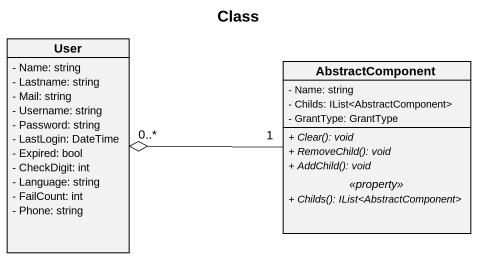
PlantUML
@startuml
title Class
hide circle
hide empty members
skinparam classAttributeIconSize 0
class User {
  - Name: string
  - Lastname: string
  - Mail: string
  - Username: string
  - Password: string
  - LastLogin: DateTime
  - Expired: bool
  - CheckDigit: int
  - Language: string
  - FailCount: int
  - Phone: string
}
class AbstractComponent {
  - Name: string
  - Childs: IList<AbstractComponent>
  - GrantType: GrantType
  --
  {abstract} + Clear(): void
  {abstract} + RemoveChild(): void
  {abstract} + AddChild(): void
  .. <<property>> ..
  {abstract} + Childs(): IList<AbstractComponent>
}
AbstractComponent "1" -left-o "0..*" User
@enduml
